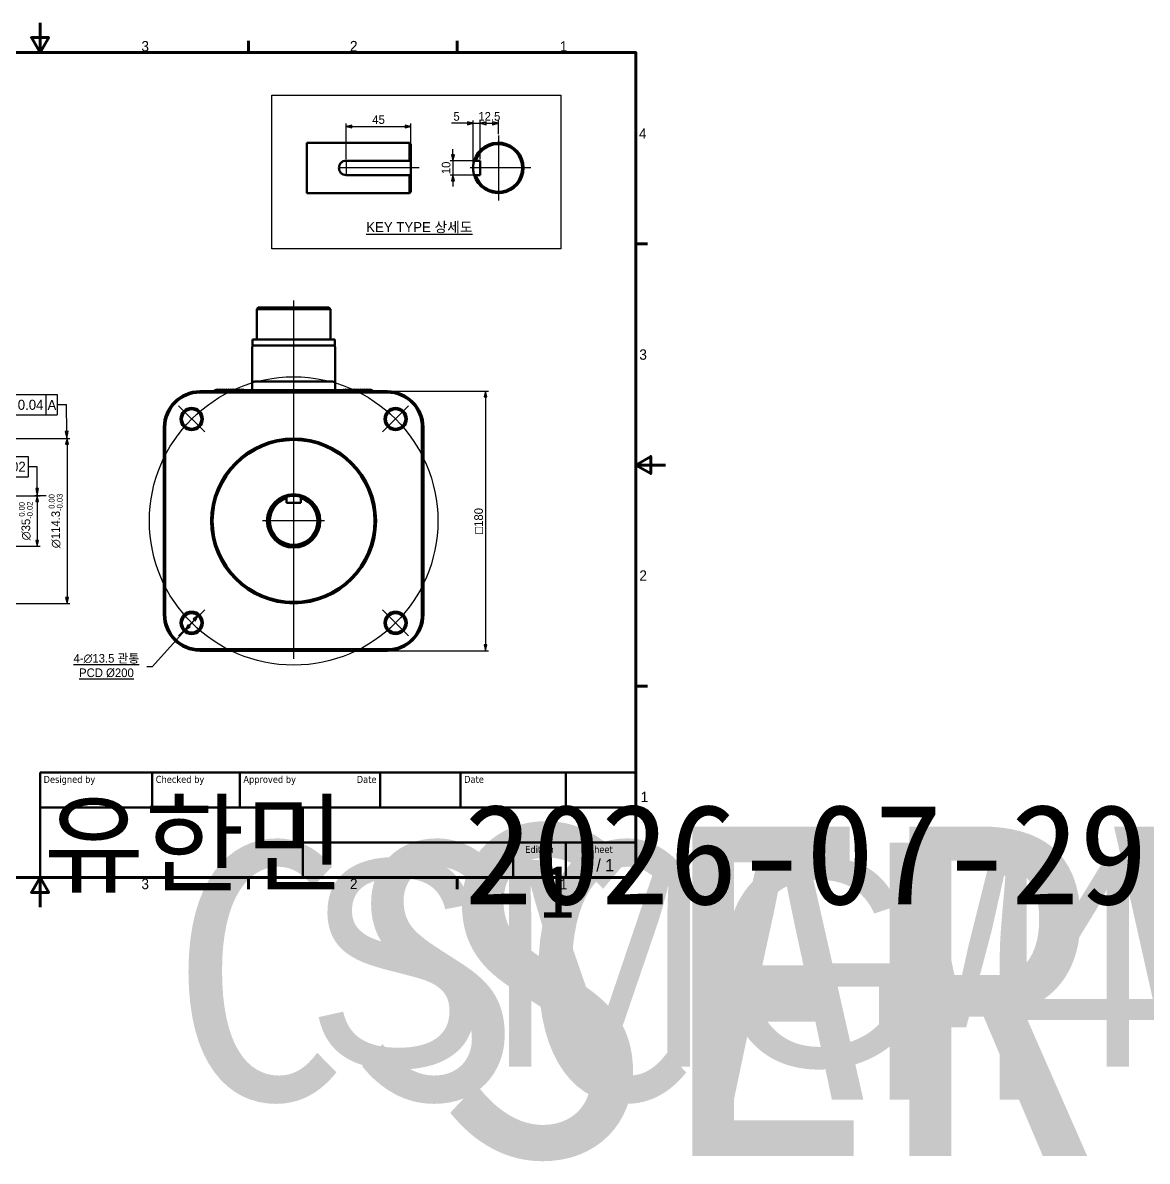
# Model space of a CAD drawing. Header units: millimetres. Extents: x 25 to 2428, y -165 to 624.
# Drawn here: x 447 to 1227, y -165 to 624 of the extents above; entities that cross this region are included whole.
import ezdxf
from ezdxf.enums import TextEntityAlignment as Align

# ---------------------------------------------------------------- set-up
doc = ezdxf.new("R2018")
doc.units = ezdxf.units.MM
doc.header["$LTSCALE"] = 2
doc.layers.get('0').update_dxf_attribs({"lineweight": 25})
for name, color, linetype, lineweight in [('경계(ISO)', 7, 'Continuous', 70), ('스케치 형상(ISO)', 7, 'Continuous', 25), ('외형선(ISO)', 7, 'Continuous', 50), ('절단선(ISO)', 7, 'Continuous', 50), ('제목(ISO)', 7, 'Continuous', 50)]:
    doc.layers.add(name, color=color, linetype=linetype, lineweight=lineweight)
for name, color, linetype, lineweight, true_color in [('기호(ISO)', 1, 'Continuous', 25, 0xff0000), ('중심 표식(ISO)', 3, 'Continuous', 25, 0x00ff00), ('중심선(ISO)', 1, 'Continuous', 25, 0xff0000), ('치수(ISO)', 1, 'Continuous', 25, 0xff0000)]:
    doc.layers.add(name, color=color, linetype=linetype, lineweight=lineweight, true_color=true_color)
doc.styles.get("Standard").update_dxf_attribs({"font": ''})
doc.styles.add('레이블 문자 (JIS)', font='')
doc.styles.add('주 텍스트 (ISO)', font='')
doc.styles.add('텍스트 스타일19', font='')
doc.styles.add('텍스트 스타일41', font='')
doc.styles.get('Standard').set_extended_font_data('Gulim')
doc.styles.get('레이블 문자 (JIS)').set_extended_font_data('Gulim')
doc.styles.get('주 텍스트 (ISO)').set_extended_font_data('Gulim')
doc.styles.get('텍스트 스타일19').set_extended_font_data('AIGDT')
doc.styles.get('텍스트 스타일41').set_extended_font_data('Tahoma')
doc.dimstyles.new('복사 대상기본값 (JIS)', dxfattribs={"dimscale": 2, "dimtxt": 3, "dimasz": 2, "dimexe": 1, "dimexo": 0.5, "dimgap": 0.8, "dimtad": 1, "dimdsep": 46, "dimtxsty": '레이블 문자 (JIS)', "dimblk": 'Filled-1', "dimcen": 0.09, "dimdle": 10, "dimclrd": 256, "dimclre": 256, "dimclrt": 256, "dimazin": 2, "dimtfac": 0.666667, "dimtmove": 0, "dimatfit": 3, "dimldrblk": 'OPEN', "dimfxl": 1, "dimtolj": 1, "dimtzin": 0, "dimlwd": -1, "dimlwe": -1, "dimarcsym": 0})

# ---------------------------------------------------------------- blocks, each defined once
blk = doc.blocks.new('Filled-1')
at = {"color": 0}
for p, q in [((0, 0), (-1, 0.25)), ((-1, 0.25), (-1, -0.25)), ((-1, 0), (0, 0)), ((-1, -0.25), (0, 0))]:
    blk.add_line(p, q, dxfattribs=at)
at = {"color": 0, "flags": 128}
blk.add_lwpolyline([(-1, -0.25), (0, 0), (-1, 0.25), (-1, -0.25)], dxfattribs=at)
at = {"color": 0}
blk.add_solid([(-1, -0.25), (0, 0), (-1, 0.25), (-1, -0.25)], dxfattribs=at)
blk = doc.blocks.new('*D23')
at = {"layer": 'Defpoints', "color": 0}
for p in [(375.85, 296.1), (424.85, 261.1), (456.85, 261.1)]:
    blk.add_point(p, dxfattribs=at)
at = {"layer": '치수(ISO)', "color": 7}
for p, q in [((376.85, 296.1), (458.85, 296.1)), ((456.85, 292.1), (456.85, 265.1)), ((425.85, 261.1), (458.85, 261.1))]:
    blk.add_line(p, q, dxfattribs=at)
at = {"layer": '치수(ISO)', "color": 7, "linetype": 'ByBlock', "xscale": 4, "yscale": 4, "zscale": 4}
for p, rotation in [((456.85, 296.1), 90), ((456.85, 261.1), 270)]:
    blk.add_blockref('Filled-1', p, dxfattribs=dict(at, rotation=rotation))
at = {"layer": '치수(ISO)', "color": 7, "insert": (444.17, 278.6), "char_height": 6, "attachment_point": 2, "rotation": 90, "style": '레이블 문자 (JIS)'}
blk.add_mtext('\\A1;{\\fAIGDT|b0|i0;\\ln}\\fGulim|b0|i0;35{\\H4.000000;\\S 0.00^ -0.02;}', dxfattribs=at)
blk = doc.blocks.new('_Open')
at = {"color": 0, "linetype": 'ByBlock', "lineweight": -2}
for p, q in [((-1, 0.17), (0, 0)), ((-1, -0.17), (0, 0)), ((0, 0), (-1, 0))]:
    blk.add_line(p, q, dxfattribs=at)
blk = doc.blocks.new('*D24')
at = {"layer": 'Defpoints', "color": 0}
for p in [(349.55, 335.75), (349.55, 221.45), (477.55, 221.45)]:
    blk.add_point(p, dxfattribs=at)
at = {"layer": '치수(ISO)', "color": 7}
for p, q in [((350.55, 335.75), (479.55, 335.75)), ((477.55, 331.75), (477.55, 225.45)), ((350.55, 221.45), (479.55, 221.45))]:
    blk.add_line(p, q, dxfattribs=at)
at = {"layer": '치수(ISO)', "color": 7, "linetype": 'ByBlock', "xscale": 4, "yscale": 4, "zscale": 4}
for p, rotation in [((477.55, 335.75), 90), ((477.55, 221.45), 270)]:
    blk.add_blockref('Filled-1', p, dxfattribs=dict(at, rotation=rotation))
at = {"layer": '치수(ISO)', "color": 7, "insert": (464.87, 278.6), "char_height": 6, "attachment_point": 2, "rotation": 90, "style": '레이블 문자 (JIS)'}
blk.add_mtext('\\A1;{\\fAIGDT|b0|i0;\\ln}\\fGulim|b0|i0;114.3{\\H4.000000;\\S 0.00^ -0.03;}', dxfattribs=at)
blk = doc.blocks.new('*D25')
at = {"layer": 'Defpoints', "color": 0}
for p in [(699.67, 368.6), (699.67, 188.6), (767.67, 188.6)]:
    blk.add_point(p, dxfattribs=at)
at = {"layer": '치수(ISO)', "color": 7}
for p, q in [((700.67, 368.6), (769.67, 368.6)), ((767.67, 364.6), (767.67, 192.6)), ((700.67, 188.6), (769.67, 188.6))]:
    blk.add_line(p, q, dxfattribs=at)
at = {"layer": '치수(ISO)', "color": 7, "linetype": 'ByBlock', "xscale": 4, "yscale": 4, "zscale": 4}
for p, rotation in [((767.67, 368.6), 90), ((767.67, 188.6), 270)]:
    blk.add_blockref('Filled-1', p, dxfattribs=dict(at, rotation=rotation))
at = {"layer": '치수(ISO)', "color": 7, "insert": (759.9, 278.6), "char_height": 6, "attachment_point": 2, "rotation": 90, "style": '레이블 문자 (JIS)'}
blk.add_mtext('\\A1;\\fAIGDT|b0|i0;o\\fGulim|b0|i0;180', dxfattribs=at)
blk = doc.blocks.new('GDT 식별자(&T)1')
at = {"layer": '기호(ISO)', "color": 7}
for p, q in [((207.83, 161.62), (225.24, 161.62)), ((207.83, 161.62), (207.83, 154.62)), ((214.68, 161.62), (214.68, 154.62)), ((225.24, 161.62), (225.24, 154.62)), ((228.41, 158.12), (225.24, 158.12)), ((228.41, 150.55), (228.41, 158.12)), ((207.83, 154.62), (225.24, 154.62)), ((227.91, 150.55), (228.41, 148.05)), ((228.91, 150.55), (227.91, 150.55)), ((228.41, 150.55), (228.41, 148.05)), ((228.41, 148.05), (228.91, 150.55)), ((231.59, 148.05), (227.63, 148.05))]:
    blk.add_line(p, q, dxfattribs=at)
at = {"layer": '기호(ISO)', "color": 7, "flags": 128}
blk.add_lwpolyline([(227.91, 150.55), (228.41, 148.05), (228.91, 150.55), (227.91, 150.55)], dxfattribs=at)
at = {"layer": '기호(ISO)', "color": 7}
blk.add_solid([(227.91, 150.55), (228.41, 148.05), (228.91, 150.55), (227.91, 150.55)], dxfattribs=at)
at = {"layer": '기호(ISO)', "color": 7, "insert": (208.61, 155.46), "char_height": 3.5, "attachment_point": 7, "style": '텍스트 스타일19'}
blk.add_mtext('h', dxfattribs=at)
at = {"layer": '기호(ISO)', "color": 7, "insert": (215.53, 156.29), "char_height": 3.5, "attachment_point": 7}
blk.add_mtext('0.02', dxfattribs=at)
blk = doc.blocks.new('GDT 식별자(&T)2')
at = {"layer": '기호(ISO)', "color": 7}
for p, q in [((214.14, 183.11), (235.39, 183.11)), ((214.14, 183.11), (214.14, 176.11)), ((220.83, 183.11), (220.83, 176.11)), ((231.39, 183.11), (231.39, 176.11)), ((235.39, 183.11), (235.39, 176.11)), ((238.56, 179.61), (235.39, 179.61)), ((238.65, 170.37), (238.56, 179.61)), ((214.14, 176.11), (235.39, 176.11)), ((239.15, 170.38), (238.15, 170.37)), ((238.15, 170.37), (238.68, 167.87)), ((238.65, 170.37), (238.68, 167.87)), ((238.68, 167.87), (239.15, 170.38))]:
    blk.add_line(p, q, dxfattribs=at)
at = {"layer": '기호(ISO)', "color": 7, "flags": 128}
blk.add_lwpolyline([(238.15, 170.37), (238.68, 167.87), (239.15, 170.38), (238.15, 170.37)], dxfattribs=at)
at = {"layer": '기호(ISO)', "color": 7}
blk.add_solid([(238.15, 170.37), (238.68, 167.87), (239.15, 170.38), (238.15, 170.37)], dxfattribs=at)
at = {"layer": '기호(ISO)', "color": 7, "insert": (214.91, 177.09), "char_height": 3.5, "attachment_point": 7, "style": '텍스트 스타일19'}
blk.add_mtext('r', dxfattribs=at)
at = {"layer": '기호(ISO)', "color": 7, "char_height": 3.5, "attachment_point": 7}
for s, insert in [('0.04', (221.68, 177.78)), ('A', (231.99, 177.76))]:
    blk.add_mtext(s, dxfattribs=dict(at, insert=insert))
blk = doc.blocks.new('*D29')
at = {"layer": 'Defpoints', "color": 0}
for p in [(568.47, 212.91), (559.45, 202.86)]:
    blk.add_point(p, dxfattribs=at)
at = {"layer": '치수(ISO)', "color": 7}
for p, q in [((568.47, 212.91), (562.12, 205.84)), ((559.45, 202.86), (536.78, 177.59)), ((532.78, 177.59), (536.78, 177.59))]:
    blk.add_line(p, q, dxfattribs=at)
at = {"layer": '치수(ISO)', "color": 7, "linetype": 'ByBlock', "xscale": 4, "yscale": 4, "zscale": 4}
for p, rotation in [((568.47, 212.91), 48.10504840451696), ((559.45, 202.86), 228.1050484045169)]:
    blk.add_blockref('Filled-1', p, dxfattribs=dict(at, rotation=rotation))
at = {"layer": '치수(ISO)', "color": 7, "insert": (504.84, 186.31), "char_height": 6, "attachment_point": 2, "style": '레이블 문자 (JIS)'}
blk.add_mtext('\\A1;\\L\\fGulim|b0|i0;4-∅13.5 관통\\P\\fGulim|b0|i0;PCD Ø200\\l', dxfattribs=at)
blk = doc.blocks.new('*D30')
at = {"layer": 'Defpoints', "color": 0}
for p in [(716.03, 552.2), (716.03, 539.95), (671.03, 528.45)]:
    blk.add_point(p, dxfattribs=at)
at = {"layer": '치수(ISO)', "color": 7}
for p, q in [((671.03, 529.45), (671.03, 554.2)), ((716.03, 540.95), (716.03, 554.2)), ((675.03, 552.2), (712.03, 552.2))]:
    blk.add_line(p, q, dxfattribs=at)
at = {"layer": '치수(ISO)', "color": 7, "linetype": 'ByBlock', "xscale": 4, "yscale": 4, "zscale": 4, "rotation": 180}
blk.add_blockref('Filled-1', (671.03, 552.2), dxfattribs=at)
at = {"layer": '치수(ISO)', "color": 7, "linetype": 'ByBlock', "xscale": 4, "yscale": 4, "zscale": 4}
blk.add_blockref('Filled-1', (716.03, 552.2), dxfattribs=at)
at = {"layer": '치수(ISO)', "color": 7, "insert": (693.53, 559.96), "char_height": 6, "attachment_point": 2, "style": '레이블 문자 (JIS)'}
blk.add_mtext('\\A1;45', dxfattribs=at)
blk = doc.blocks.new('*D31')
at = {"layer": 'Defpoints', "color": 0}
for p in [(760.9, 528.45), (745.15, 518.45), (760.9, 518.45)]:
    blk.add_point(p, dxfattribs=at)
at = {"layer": '치수(ISO)', "color": 7}
for p, q in [((745.15, 532.45), (745.15, 536.45)), ((759.9, 528.45), (743.15, 528.45)), ((745.15, 528.45), (745.15, 518.45)), ((759.9, 518.45), (743.15, 518.45)), ((745.15, 514.45), (745.15, 510.45))]:
    blk.add_line(p, q, dxfattribs=at)
at = {"layer": '치수(ISO)', "color": 7, "linetype": 'ByBlock', "xscale": 4, "yscale": 4, "zscale": 4}
for p, rotation in [((745.15, 528.45), 270), ((745.15, 518.45), 90)]:
    blk.add_blockref('Filled-1', p, dxfattribs=dict(at, rotation=rotation))
at = {"layer": '치수(ISO)', "color": 7, "insert": (737.38, 523.45), "char_height": 6, "attachment_point": 2, "rotation": 90, "style": '레이블 문자 (JIS)'}
blk.add_mtext('\\A1;10', dxfattribs=at)
blk = doc.blocks.new('*D32')
at = {"layer": 'Defpoints', "color": 0}
for p in [(776.62, 554.44), (776.62, 545.95), (764.12, 528.45)]:
    blk.add_point(p, dxfattribs=at)
at = {"layer": '치수(ISO)', "color": 7}
for p, q in [((764.12, 529.45), (764.12, 556.44)), ((768.12, 554.44), (772.62, 554.44)), ((776.62, 546.95), (776.62, 556.44))]:
    blk.add_line(p, q, dxfattribs=at)
at = {"layer": '치수(ISO)', "color": 7, "linetype": 'ByBlock', "xscale": 4, "yscale": 4, "zscale": 4, "rotation": 180}
blk.add_blockref('Filled-1', (764.12, 554.44), dxfattribs=at)
at = {"layer": '치수(ISO)', "color": 7, "linetype": 'ByBlock', "xscale": 4, "yscale": 4, "zscale": 4}
blk.add_blockref('Filled-1', (776.62, 554.44), dxfattribs=at)
at = {"layer": '치수(ISO)', "color": 7, "insert": (770.37, 562.21), "char_height": 6, "attachment_point": 2, "style": '레이블 문자 (JIS)'}
blk.add_mtext('\\A1;12.5', dxfattribs=at)
blk = doc.blocks.new('*D33')
at = {"layer": 'Defpoints', "color": 0}
for p in [(764.12, 554.44), (759.12, 523.45), (764.12, 528.45)]:
    blk.add_point(p, dxfattribs=at)
at = {"layer": '치수(ISO)', "color": 7}
for p, q in [((755.12, 554.44), (744.17, 554.44)), ((759.12, 524.45), (759.12, 556.44)), ((759.12, 554.44), (764.12, 554.44)), ((764.12, 529.45), (764.12, 556.44)), ((768.12, 554.44), (772.12, 554.44))]:
    blk.add_line(p, q, dxfattribs=at)
at = {"layer": '치수(ISO)', "color": 7, "linetype": 'ByBlock', "xscale": 4, "yscale": 4, "zscale": 4}
blk.add_blockref('Filled-1', (759.12, 554.44), dxfattribs=at)
at = {"layer": '치수(ISO)', "color": 7, "linetype": 'ByBlock', "xscale": 4, "yscale": 4, "zscale": 4, "rotation": 180}
blk.add_blockref('Filled-1', (764.12, 554.44), dxfattribs=at)
at = {"layer": '치수(ISO)', "color": 7, "insert": (747.65, 562.18), "char_height": 6, "attachment_point": 2, "style": '레이블 문자 (JIS)'}
blk.add_mtext('\\A1;5', dxfattribs=at)
blk = doc.blocks.new('경계 Default Border')
at = {"layer": '경계(ISO)'}
for p, q in [((70, 287), (70, 290.9)), ((140, 287), (140, 290.9)), ((280, 287), (280, 290.9)), ((350, 287), (350, 290.9)), ((10, 222.75), (6.1, 222.75)), ((410, 222.75), (413.9, 222.75)), ((10, 74.25), (6.1, 74.25)), ((410, 74.25), (413.9, 74.25)), ((70, 10), (70, 6.1)), ((140, 10), (140, 6.1)), ((280, 10), (280, 6.1)), ((350, 10), (350, 6.1))]:
    blk.add_line(p, q, dxfattribs=at)
at = {"layer": '경계(ISO)', "flags": 128}
for points in [[(210, 297), (210, 287), (207.11, 292), (212.89, 292), (210, 287)], [(10, 10), (10, 287), (410, 287), (410, 10), (10, 10)], [(0, 148.5), (10, 148.5), (5, 151.39), (5, 145.61), (10, 148.5)], [(420, 148.5), (410, 148.5), (415, 151.39), (415, 145.61), (410, 148.5)], [(210, 0), (210, 10), (207.11, 5), (212.89, 5), (210, 10)]]:
    blk.add_lwpolyline(points, dxfattribs=at)
at = {"layer": '경계(ISO)', "char_height": 3.5, "attachment_point": 7}
for s, insert in [('6', (34.01, 287.32)), ('5', (103.98, 287.32)), ('4', (173.88, 287.32)), ('3', (244.01, 287.32)), ('2', (314.01, 287.4)), ('1', (384.47, 287.31)), ('4', (6.73, 258.04)), ('4', (411.03, 258.04)), ('3', (6.86, 183.79)), ('3', (411.16, 183.79)), ('2', (6.86, 109.62)), ('2', (411.16, 109.62)), ('1', (7.32, 35.29)), ('1', (411.62, 35.29)), ('6', (34.01, 6.02)), ('5', (103.98, 6.02)), ('4', (173.88, 6.02)), ('3', (244.01, 6.02)), ('2', (314.01, 6.1)), ('1', (384.47, 6.01))]:
    blk.add_mtext(s, dxfattribs=dict(at, insert=insert))
blk = doc.blocks.new('제목 블록 ISO')
at = {"layer": '제목(ISO)'}
for p, q in [((270.07, 130), (100.07, 130)), ((100.07, 130), (100.07, 100)), ((132.07, 120), (132.07, 130)), ((157.07, 120), (157.07, 130)), ((197.07, 120), (197.07, 130)), ((220.07, 120), (220.07, 130)), ((250.07, 120), (250.07, 130)), ((270.07, 100), (270.07, 130)), ((100.07, 120), (270.07, 120)), ((175.07, 120), (175.07, 100)), ((270.07, 110), (175.07, 110)), ((235.07, 100), (235.07, 110)), ((250.07, 100), (250.07, 110)), ((100.07, 100), (270.07, 100))]:
    blk.add_line(p, q, dxfattribs=at)
at = {"layer": '제목(ISO)', "style": '텍스트 스타일41'}
for s, p in [('Designed by', (101.07, 129)), ('Checked by', (133.07, 129)), ('Approved by', (158.07, 129)), ('Date', (221.07, 129))]:
    blk.add_text(s, height=2, dxfattribs=at).set_placement(p, align=Align.TOP_LEFT)
blk.add_text('Date', height=2, dxfattribs=at).set_placement((196.07, 129), align=Align.TOP_RIGHT)
for s, p in [('Edition', (242.57, 109)), ('Sheet', (260.07, 109))]:
    blk.add_text(s, height=2, dxfattribs=at).set_placement(p, align=Align.TOP_CENTER)
at = {"layer": '제목(ISO)', "style": '주 텍스트 (ISO)'}
blk.add_text('1 / 1 ', height=3.5, dxfattribs=at).set_placement((260.07, 103.5), align=Align.MIDDLE_CENTER)
at = {"layer": '제목(ISO)', "lineweight": 30, "flags": 104}
for tag, p in [('CHECKED_BY', (133.07, 121)), ('ENG_APPROVED_BY', (158.07, 121)), ('AUTHOR', (101.07, 121)), ('CREATION_DATE', (221.07, 121))]:
    blk.add_attdef(tag, text='', height=2.5, dxfattribs=at).set_placement(p, align=Align.BOTTOM_LEFT)
blk.add_attdef('ENG_APPROVAL_DATE', text='', height=2.5, dxfattribs=at).set_placement((196.07, 121), align=Align.BOTTOM_RIGHT)
for tag, p in [('TITLE', (222.57, 115)), ('COMPANY', (137.41, 109.96)), ('REVISION_NUMBER', (242.57, 103.5))]:
    blk.add_attdef(tag, text='', height=3.5, dxfattribs=at).set_placement(p, align=Align.MIDDLE_CENTER)
blk.add_attdef('PART_NUMBER', text='', height=3.5, dxfattribs=at).set_placement((176.07, 105), align=Align.MIDDLE_LEFT)

msp = doc.modelspace()

# ---------------------------------------------------------------- linework, layer by layer
at = {"layer": '스케치 형상(ISO)', "color": 7}
for p, q in [((619.506, 574), (820, 574)), ((619.506, 467.214), (619.506, 574)), ((820, 574), (820, 467.214)), ((820, 467.214), (619.506, 467.214))]:
    msp.add_line(p, q, dxfattribs=at)
at = {"layer": '외형선(ISO)', "color": 7}
for p, q in [((643.881, 540.95), (715.029, 540.95)), ((715.029, 528.45), (715.029, 540.95)), ((716.029, 539.95), (715.029, 540.95)), ((716.029, 528.45), (716.029, 539.95)), ((671.029, 528.45), (715.029, 528.45)), ((716.029, 528.45), (716.029, 518.45)), ((760.896, 528.45), (764.12, 528.45)), ((764.12, 528.45), (764.12, 518.45)), ((715.029, 518.45), (671.029, 518.45)), ((715.029, 505.95), (715.029, 518.45)), ((716.029, 506.95), (716.029, 518.45)), ((764.12, 518.45), (760.896, 518.45)), ((643.881, 505.95), (715.029, 505.95)), ((716.029, 506.95), (715.029, 505.95)), ((610.171, 426.545), (609.171, 425.545)), ((659.171, 426.545), (610.171, 426.545)), ((659.171, 426.545), (660.171, 425.545)), ((660.171, 425.545), (609.171, 425.545)), ((609.171, 404.545), (609.171, 425.545)), ((660.171, 404.545), (660.171, 425.545)), ((610.171, 404.545), (606.171, 404.545)), ((606.171, 400.345), (606.171, 404.545)), ((610.171, 404.545), (659.171, 404.545)), ((663.171, 404.545), (659.171, 404.545)), ((663.171, 400.345), (663.171, 404.545)), ((605.921, 398.845), (605.921, 374.491)), ((610.171, 400.345), (606.171, 400.345)), ((610.171, 400.345), (659.171, 400.345)), ((663.171, 400.345), (659.171, 400.345)), ((663.421, 374.491), (663.421, 398.845)), ((605.921, 374.491), (605.921, 369.345)), ((608.921, 375.345), (660.421, 375.345)), ((663.421, 369.345), (663.421, 374.491)), ((699.671, 368.597), (569.671, 368.597)), ((699.671, 367.597), (569.671, 367.597)), ((580.577, 369.345), (581.327, 370.045)), ((581.327, 370.045), (582.077, 369.345)), ((582.077, 369.345), (582.827, 370.045)), ((582.827, 370.045), (583.577, 369.345)), ((583.577, 369.345), (584.327, 370.045)), ((584.327, 370.045), (585.077, 369.345)), ((585.077, 369.345), (585.827, 370.045)), ((585.827, 370.045), (586.577, 369.345)), ((586.577, 369.345), (587.327, 370.045)), ((587.327, 370.045), (588.077, 369.345)), ((588.077, 369.345), (588.827, 370.045)), ((588.827, 370.045), (589.577, 369.345)), ((589.577, 369.345), (590.327, 370.045)), ((590.327, 370.045), (591.077, 369.345)), ((591.077, 369.345), (591.827, 370.045)), ((591.827, 370.045), (592.577, 369.345)), ((592.577, 369.345), (593.327, 370.045)), ((593.327, 370.045), (594.077, 369.345)), ((594.077, 369.345), (594.827, 370.045)), ((594.827, 370.045), (595.577, 369.345)), ((595.577, 369.345), (596.327, 370.045)), ((596.327, 370.045), (597.077, 369.345)), ((597.077, 369.345), (597.827, 370.045)), ((597.827, 370.045), (598.577, 369.345)), ((598.577, 369.345), (599.327, 370.045)), ((599.327, 370.045), (600.077, 369.345)), ((600.077, 369.345), (600.577, 369.345)), ((600.577, 369.345), (605.921, 369.345)), ((607.577, 369.345), (605.921, 369.345)), ((607.577, 369.345), (661.577, 369.345)), ((663.421, 369.345), (661.577, 369.345)), ((663.421, 369.345), (668.577, 369.345)), ((668.577, 369.345), (669.077, 369.345)), ((669.077, 369.345), (669.827, 370.045)), ((669.827, 370.045), (670.577, 369.345)), ((670.577, 369.345), (671.327, 370.045)), ((671.327, 370.045), (672.077, 369.345)), ((672.077, 369.345), (672.827, 370.045)), ((672.827, 370.045), (673.577, 369.345)), ((673.577, 369.345), (674.327, 370.045)), ((674.327, 370.045), (675.077, 369.345)), ((675.077, 369.345), (675.827, 370.045)), ((675.827, 370.045), (676.577, 369.345)), ((676.577, 369.345), (677.327, 370.045)), ((677.327, 370.045), (678.077, 369.345)), ((678.077, 369.345), (678.827, 370.045)), ((678.827, 370.045), (679.577, 369.345)), ((679.577, 369.345), (680.327, 370.045)), ((680.327, 370.045), (681.077, 369.345)), ((681.077, 369.345), (681.827, 370.045)), ((681.827, 370.045), (682.577, 369.345)), ((682.577, 369.345), (683.327, 370.045)), ((683.327, 370.045), (684.077, 369.345)), ((684.077, 369.345), (684.827, 370.045)), ((684.827, 370.045), (685.577, 369.345)), ((685.577, 369.345), (686.327, 370.045)), ((686.327, 370.045), (687.077, 369.345)), ((687.077, 369.345), (687.827, 370.045)), ((687.827, 370.045), (688.577, 369.345)), ((544.671, 343.597), (544.671, 213.597)), ((545.671, 343.597), (545.671, 213.597)), ((723.671, 213.597), (723.671, 343.597)), ((724.671, 213.597), (724.671, 343.597)), ((544.577, 225.345), (544.577, 333.345)), ((629.671, 291.097), (629.671, 294.321)), ((639.671, 294.321), (639.671, 291.097)), ((639.671, 291.097), (629.671, 291.097)), ((544.577, 224.345), (544.577, 224.423)), ((569.671, 189.597), (699.671, 189.597)), ((569.671, 188.597), (699.671, 188.597))]:
    msp.add_line(p, q, dxfattribs=at)
for centre, radius in [((563.961, 349.307), 7.75), ((563.961, 349.307), 6.75), ((705.382, 349.307), 7.75), ((705.382, 349.307), 6.75), ((634.671, 278.597), 57.15), ((634.671, 278.597), 56.15), ((634.671, 278.597), 18.5), ((563.961, 207.886), 7.75), ((563.961, 207.886), 6.75), ((705.382, 207.886), 7.75), ((705.382, 207.886), 6.75)]:
    msp.add_circle(centre, radius, dxfattribs=at)
for centre, radius, start, end in [((776.62, 523.45), 17.5, 196.60155, 163.39845), ((776.62, 523.45), 16.5, 197.639701, 162.360299), ((569.671, 343.597), 25, 90, 180), ((569.671, 343.597), 24, 90, 180), ((580.577, 367.345), 2, 90, 141.271685), ((600.577, 367.345), 2, 38.728315, 90), ((607.577, 367.345), 2, 90, 141.271685), ((661.577, 367.345), 2, 38.728315, 90), ((668.577, 367.345), 2, 90, 141.271685), ((688.577, 367.345), 2, 38.728315, 90), ((699.671, 343.597), 25, 0, 90), ((699.671, 343.597), 24, 0, 90), ((545.577, 334.345), 1, 154.992256, 205.007744), ((546.577, 333.345), 2, 162.885567, 180), ((545.577, 325.845), 1, 154.992256, 205.007744), ((545.577, 317.345), 1, 154.992256, 205.007744), ((545.577, 308.845), 1, 154.992256, 205.007744), ((545.577, 300.345), 1, 154.992256, 205.007744), ((545.577, 291.845), 1, 154.992256, 205.007744), ((634.671, 278.597), 17.5, 106.60155, 73.39845), ((634.671, 278.597), 16.5, 107.639701, 72.360299), ((545.577, 283.345), 1, 154.992256, 205.007744), ((545.577, 274.845), 1, 154.992256, 205.007744), ((545.577, 266.345), 1, 154.992256, 205.007744), ((545.577, 257.845), 1, 154.992256, 205.007744), ((545.577, 249.345), 1, 154.992256, 205.007744), ((545.577, 240.845), 1, 154.992256, 205.007744), ((545.577, 232.345), 1, 154.992256, 205.007744), ((546.577, 225.345), 2, 180, 195.744612), ((545.577, 224.423), 1, 154.992256, 180), ((545.577, 224.345), 1, 180, 205.007744), ((569.671, 213.597), 25, 180, 270), ((569.671, 213.597), 24, 180, 270), ((699.671, 213.597), 24, 270, 0), ((699.671, 213.597), 25, 270, 0)]:
    msp.add_arc(centre, radius, start, end, dxfattribs=at)
for centre, major_axis, start_param, end_param in [((608.921, 374.491), (3, 0), 1.5707963, 3.1415927), ((660.421, 374.491), (-3, 0), 3.1415927, 4.712389)]:
    msp.add_ellipse(centre, major_axis=major_axis, ratio=0.2848472, start_param=start_param, end_param=end_param, dxfattribs=at)
for points, knots in [([(671.029, 528.45), (670.398, 528.45), (669.726, 528.323), (668.496, 527.812), (667.936, 527.428), (667.052, 526.544), (666.668, 525.984), (666.156, 524.753), (666.029, 524.082), (666.029, 523.45)], [0, 0, 0, 0, 0.18951064, 0.18951064, 0.37902128, 0.37902128, 0.56848586, 0.56848586, 0.75795044, 0.75795044, 0.75795044, 0.75795044]), ([(666.029, 523.45), (666.029, 522.819), (666.156, 522.147), (666.668, 520.917), (667.052, 520.357), (667.936, 519.473), (668.496, 519.089), (669.726, 518.577), (670.398, 518.45), (671.029, 518.45)], [-0.75795044, -0.75795044, -0.75795044, -0.75795044, -0.56848586, -0.56848586, -0.37902128, -0.37902128, -0.18951064, -0.18951064, 0, 0, 0, 0]), ([(759.85, 528.45), (759.85, 528.45), (759.81, 528.323), (759.67, 527.812), (759.572, 527.428), (759.39, 526.544), (759.293, 525.984), (759.158, 524.753), (759.12, 524.082), (759.12, 523.45)], [0, 0, 0, 0, 0.18951064, 0.18951064, 0.37902128, 0.37902128, 0.56848586, 0.56848586, 0.75795044, 0.75795044, 0.75795044, 0.75795044]), ([(759.12, 523.45), (759.12, 522.819), (759.158, 522.147), (759.293, 520.917), (759.39, 520.357), (759.572, 519.473), (759.67, 519.089), (759.81, 518.577), (759.85, 518.45), (759.85, 518.45)], [-0.75795044, -0.75795044, -0.75795044, -0.75795044, -0.56848586, -0.56848586, -0.37902128, -0.37902128, -0.18951064, -0.18951064, 0, 0, 0, 0]), ([(634.671, 296.097), (634.04, 296.097), (633.368, 296.059), (632.137, 295.923), (631.578, 295.827), (630.694, 295.645), (630.31, 295.546), (629.798, 295.407), (629.671, 295.367), (629.671, 295.367)], [-0.75795044, -0.75795044, -0.75795044, -0.75795044, -0.56848586, -0.56848586, -0.37902128, -0.37902128, -0.18951064, -0.18951064, 0, 0, 0, 0]), ([(639.671, 295.367), (639.671, 295.367), (639.544, 295.407), (639.033, 295.546), (638.649, 295.645), (637.765, 295.827), (637.205, 295.923), (635.974, 296.059), (635.303, 296.097), (634.671, 296.097)], [0, 0, 0, 0, 0.18951064, 0.18951064, 0.37902128, 0.37902128, 0.56848586, 0.56848586, 0.75795044, 0.75795044, 0.75795044, 0.75795044])]:
    msp.add_open_spline(points, degree=3, knots=knots, dxfattribs=at)
for points, weights in [([(715.029, 528.45), (715.545, 528.45), (716.029, 528.45)], [1, 1.00047386211, 1]), ([(759.85, 528.45), (760.388, 528.45), (760.896, 528.45)], [1, 1.00047386211, 1]), ([(716.029, 518.45), (715.545, 518.45), (715.029, 518.45)], [1, 1.00047386205, 1]), ([(760.896, 518.45), (760.388, 518.45), (759.85, 518.45)], [1, 1.00047386205, 1]), ([(629.671, 294.321), (629.671, 294.829), (629.671, 295.367)], [1, 1.00047386205, 1]), ([(639.671, 295.367), (639.671, 294.829), (639.671, 294.321)], [1, 1.00047386211, 1])]:
    msp.add_rational_spline(points, weights, degree=2, dxfattribs=at)
for points in [[(605.921, 398.845), (605.921, 399.317), (606.106, 399.788), (606.478, 400.161), (606.95, 400.345), (607.421, 400.345)], [(663.421, 398.845), (663.421, 399.317), (663.237, 399.788), (662.864, 400.161), (662.392, 400.345), (661.921, 400.345)]]:
    msp.add_open_spline(points, degree=5, dxfattribs=at)
at = {"layer": '절단선(ISO)', "color": 7}
msp.add_line((643.881, 540.95), (643.881, 505.95), dxfattribs=at)
at = {"layer": '중심 표식(ISO)', "color": 7}
for p, q in [((776.62, 545.95), (776.62, 500.95)), ((721.6, 523.451), (666.03, 523.451)), ((671.03, 528.451), (671.03, 518.451)), ((799.12, 523.45), (757.028, 523.45)), ((572.976, 340.292), (554.945, 358.323)), ((714.398, 358.323), (696.366, 340.292)), ((656.171, 278.597), (613.171, 278.597)), ((634.671, 283.597), (634.671, 257.097)), ((572.976, 216.902), (554.945, 198.87)), ((696.366, 216.902), (714.398, 198.87))]:
    msp.add_line(p, q, dxfattribs=at)
at = {"layer": '중심선(ISO)', "color": 7}
msp.add_line((634.671, 431.565), (634.671, 183.005), dxfattribs=at)
msp.add_circle((634.671, 278.597), 100, dxfattribs=at)

# ---------------------------------------------------------------- block references
at = {"color": 7, "xscale": 2.0655, "yscale": 2.0655, "zscale": 2.0655}
msp.add_blockref('경계 Default Border', (25.11, 10.664), dxfattribs=at)
at = {"color": 7}
ref = msp.add_blockref('제목 블록 ISO', (215.692, -211.681), dxfattribs=dict(at, xscale=2.43, yscale=2.43, zscale=2.43))
lines = msp.add_mtext('SERVO MOTOR', dxfattribs={"layer": '제목(ISO)', "insert": (728.963, 66.665), "char_height": 228.42, "attachment_point": 1})
ref.add_attrib('TITLE', '', (728.963, 66.665), dxfattribs={"flags": 104}).embed_mtext(lines)
lines = msp.add_mtext('\\pxqc;{\\f굴림|b0|i0|c129|p50;SMG-44}', dxfattribs={"layer": '제목(ISO)', "insert": (643.545, 43.469), "char_height": 143.37, "attachment_point": 1})
ref.add_attrib('PART_NUMBER', '', (643.545, 43.469), dxfattribs={"flags": 104}).embed_mtext(lines)
lines = msp.add_mtext('CSCAM', dxfattribs={"layer": '제목(ISO)', "insert": (549.609, 55.518), "char_height": 178.3084, "attachment_point": 1})
ref.add_attrib('COMPANY', '', (549.609, 55.518), dxfattribs={"flags": 104}).embed_mtext(lines)
lines = msp.add_mtext('{\\f굴림|b0|i0|c129|p50;유한민}', dxfattribs={"layer": '제목(ISO)', "insert": (461.295, 82.349), "char_height": 55.58167, "attachment_point": 1})
ref.add_attrib('AUTHOR', '', (461.295, 82.349), dxfattribs={"flags": 104}).embed_mtext(lines)
lines = msp.add_mtext('2026-07-29', dxfattribs={"layer": '제목(ISO)', "insert": (752.895, 82.349), "char_height": 69.6597, "attachment_point": 1})
ref.add_attrib('CREATION_DATE', '', (752.895, 82.349), dxfattribs={"flags": 104}).embed_mtext(lines)
lines = msp.add_mtext('1', dxfattribs={"layer": '제목(ISO)', "insert": (805.14, 39.824), "char_height": 36.45, "attachment_point": 1})
ref.add_attrib('REVISION_NUMBER', '', (805.14, 39.824), dxfattribs={"flags": 104}).embed_mtext(lines)
at = {"layer": '기호(ISO)', "color": 7, "xscale": 2, "yscale": 2, "zscale": 2}
msp.add_blockref('GDT 식별자(&T)1', (0, 0), dxfattribs=at)
at = {"layer": '치수(ISO)', "color": 7, "xscale": 2, "yscale": 2, "zscale": 2}
msp.add_blockref('GDT 식별자(&T)2', (0, 0), dxfattribs=at)

# ---------------------------------------------------------------- texts
at = {"layer": '기호(ISO)', "color": 7, "insert": (685.014, 485.898), "char_height": 7, "width": 93.19715, "attachment_point": 1, "style": '주 텍스트 (ISO)'}
msp.add_mtext('\\fGulim|b0|i0;{\\H7.0000;\\LKEY TYPE 상세도}', dxfattribs=at)

# ---------------------------------------------------------------- dimensions: what is measured, and where the dimension line sits
at = {"layer": '치수(ISO)', "color": 7}
for base, p1, p2, angle, override, picture, middle in [((764.12, 554.439), (759.12, 523.45), (764.12, 528.45), 180, {"dimgap": 0.8, "dimdec": 2, "dimclrd": 7, "dimclre": 7, "dimclrt": 7, "dimtol": 0, "dimlim": 0, "dimtp": 0, "dimtm": 0, "dimtdec": 2, "dimtofl": 1, "dimatfit": 1}, '*D33', (747.647, 554.439)), ((776.62, 554.439), (764.12, 528.45), (776.62, 545.95), 180, {"dimgap": 0.8, "dimdec": 2, "dimclrd": 7, "dimclre": 7, "dimclrt": 7, "dimtol": 0, "dimlim": 0, "dimtp": 0, "dimtm": 0, "dimtdec": 2, "dimtofl": 0, "dimatfit": 1}, '*D32', (770.37, 554.439)), ((716.029, 552.202), (671.029, 528.45), (716.029, 539.95), 180, {"dimgap": 0.8, "dimdec": 2, "dimclrd": 7, "dimclre": 7, "dimclrt": 7, "dimtol": 0, "dimlim": 0, "dimtp": 0, "dimtm": 0, "dimtdec": 2, "dimtofl": 0, "dimatfit": 1}, '*D30', (693.529, 552.202)), ((745.15, 518.45), (760.896, 528.45), (760.896, 518.45), 270, {"dimgap": 0.8, "dimdec": 2, "dimclrd": 7, "dimclre": 7, "dimclrt": 7, "dimtol": 0, "dimlim": 0, "dimtp": 0, "dimtm": 0, "dimtdec": 2, "dimtofl": 1, "dimatfit": 1}, '*D31', (745.15, 523.45))]:
    dim = msp.add_linear_dim(base=base, p1=p1, p2=p2, angle=angle, dimstyle='복사 대상기본값 (JIS)', override=override, dxfattribs=at)
    dim.commit()
    dim.dimension.update_dxf_attribs({"geometry": picture, "text_midpoint": middle, "dimtype": 160})
for base, p1, p2, angle, text, override, picture, middle in [((767.671, 188.597), (699.671, 368.597), (699.671, 188.597), 90, '\\fAIGDT|b0|i0;o\\fGulim|b0|i0;<>', {"dimgap": 0.8, "dimdec": 2, "dimclrd": 7, "dimclre": 7, "dimclrt": 7, "dimtol": 0, "dimlim": 0, "dimtp": 0, "dimtm": 0, "dimtdec": 2, "dimtofl": 0, "dimatfit": 1}, '*D25', (767.671, 278.597)), ((477.551, 221.447), (349.551, 335.747), (349.551, 221.447), 270, '{\\fAIGDT|b0|i0;\\ln}\\fGulim|b0|i0;<>', {"dimgap": 0.8, "dimdec": 2, "dimclrd": 7, "dimclre": 7, "dimclrt": 7, "dimtol": 1, "dimlim": 0, "dimtp": 0, "dimtm": 0.03, "dimtdec": 2, "dimtofl": 0, "dimatfit": 1}, '*D24', (477.551, 278.597)), ((456.851, 261.097), (375.851, 296.097), (424.851, 261.097), 270, '{\\fAIGDT|b0|i0;\\ln}\\fGulim|b0|i0;<>', {"dimgap": 0.8, "dimdec": 2, "dimclrd": 7, "dimclre": 7, "dimclrt": 7, "dimtol": 1, "dimlim": 0, "dimtp": 0, "dimtm": 0.02, "dimtdec": 2, "dimtofl": 0, "dimatfit": 1}, '*D23', (456.851, 278.597))]:
    dim = msp.add_linear_dim(base=base, p1=p1, p2=p2, angle=angle, text=text, dimstyle='복사 대상기본값 (JIS)', override=override, dxfattribs=at)
    dim.commit()
    dim.dimension.update_dxf_attribs({"geometry": picture, "text_midpoint": middle, "dimtype": 160})
dim = msp.add_diameter_dim_2p(p1=(568.468, 212.91), p2=(559.453, 202.861), text='\\L\\fGulim|b0|i0;4-<> 관통\\P\\fGulim|b0|i0;PCD Ø200\\l', dimstyle='복사 대상기본값 (JIS)', override={"dimgap": 0.8, "dimtad": 0, "dimtih": 1, "dimtoh": 1, "dimdec": 2, "dimlfac": 1, "dimclrd": 7, "dimclrt": 7, "dimtol": 0, "dimlim": 0, "dimtp": 0, "dimtm": 0, "dimtdec": 2, "dimatfit": 2, "dimtvp": 0}, dxfattribs=at)
dim.commit()
dim.dimension.update_dxf_attribs({"geometry": '*D29', "text_midpoint": (504.841, 177.587), "dimtype": 163})

doc.saveas('drawing.dxf')
